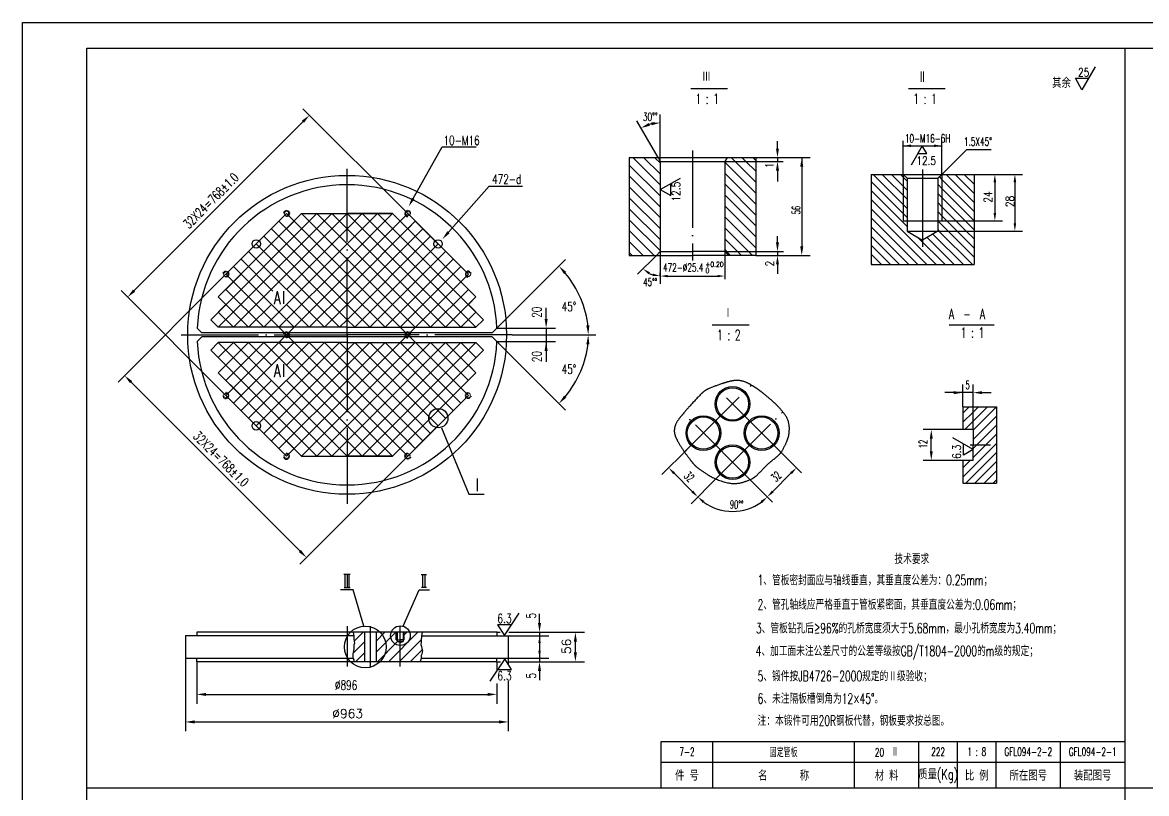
# Model space of a CAD drawing. Extents: x -242 to 1965, y 40 to 1388.
# Drawn here: x 1106.1 to 1542.5, y 1088.4 to 1387.6 of the extents above; entities that cross this region are included whole.
import ezdxf
from ezdxf.enums import TextEntityAlignment as Align

# ---------------------------------------------------------------- set-up
doc = ezdxf.new("R2010")
doc.units = 0
doc.header["$MEASUREMENT"] = 0
for name, pattern in [('DASHDOT-M', [36, 30, -3, 0, -3]), ('DIVIDE-M', [39, 30, -3, 0, -3, 0, -3]), ('HIDDEN', [0.375, 0.25, -0.125]), ('HIDDEN-M', [7, 5, -2])]:
    doc.linetypes.add(name, pattern=pattern)
doc.layers.get('0').update_dxf_attribs({"linetype": 'CONTINUOUS'})
for name, color, linetype in [('1', 3, 'CONTINUOUS'), ('CDR_DWG1', 4, 'CONTINUOUS'), ('CDR_DWG2', 2, 'CONTINUOUS'), ('CDR_DWG3', 1, 'DASHDOT-M'), ('CDR_DWG4', 3, 'DIVIDE-M'), ('CDR_DWG5', 6, 'HIDDEN-M'), ('XX', 2, 'HIDDEN')]:
    doc.layers.add(name, color=color, linetype=linetype)
doc.styles.add('HZ', font='romans', dxfattribs={"width": 0.7, "bigfont": 'hz'})

# ---------------------------------------------------------------- blocks, each defined once
blk = doc.blocks.new('*X70')
at = {"color": 0}
for p, q in [((147.14, 49.56), (154.85, 57.27)), ((147.14, 53.8), (150.61, 57.27)), ((151.95, 45.88), (163.33, 57.27)), ((157.69, 55.87), (159.09, 57.27)), ((147.7, 45.88), (155.52, 53.7)), ((156.19, 45.88), (164.67, 54.36)), ((160.43, 45.88), (165.07, 50.52))]:
    blk.add_line(p, q, dxfattribs=at)
blk = doc.blocks.new('*X69')
at = {"color": 0}
for p, q in [((138.69, 53.84), (142.12, 57.27)), ((138.22, 49.12), (142.69, 53.6)), ((139.22, 45.88), (142.69, 49.35))]:
    blk.add_line(p, q, dxfattribs=at)
blk = doc.blocks.new('YUAN', base_point=(90.5, 135.8))
at = {"layer": 'XX'}
blk.add_circle((90.5, 135.8), 7, dxfattribs=at)
blk.add_arc((90.5, 135.8), 9, 20.163, 273.6604, dxfattribs=at)
blk = doc.blocks.new('*X83')
at = {"layer": '1', "color": 0, "linetype": 'Continuous'}
for p, q in [((-21552.92, -20565.41), (-21539.76, -20578.57)), ((-21549.39, -20565.41), (-21539.76, -20575.03)), ((-21545.85, -20565.41), (-21539.76, -20571.5)), ((-21542.32, -20565.41), (-21539.76, -20567.96)), ((-21527.22, -20566.36), (-21526.26, -20567.32)), ((-21526.26, -20567.32), (-21513.76, -20579.82)), ((-21524.64, -20565.41), (-21513.76, -20576.28)), ((-21521.1, -20565.41), (-21513.76, -20572.75)), ((-21517.57, -20565.41), (-21513.76, -20569.21)), ((-21514.03, -20565.41), (-21513.76, -20565.68)), ((-21553.76, -20568.1), (-21539.76, -20582.1)), ((-21553.76, -20571.64), (-21539.76, -20585.64)), ((-21527.76, -20569.35), (-21526.26, -20570.85)), ((-21526.26, -20570.85), (-21513.76, -20583.35)), ((-21553.76, -20575.17), (-21528.53, -20600.41)), ((-21527.76, -20572.89), (-21526.26, -20574.39)), ((-21527.76, -20576.42), (-21526.26, -20577.92)), ((-21526.26, -20574.39), (-21517.25, -20583.41)), ((-21553.76, -20578.71), (-21532.07, -20600.41)), ((-21527.76, -20579.96), (-21526.26, -20581.46)), ((-21526.26, -20577.92), (-21520.78, -20583.41)), ((-21553.76, -20582.24), (-21535.6, -20600.41)), ((-21527.76, -20583.5), (-21523.85, -20587.41)), ((-21526.26, -20581.46), (-21524.32, -20583.41)), ((-21524.32, -20583.41), (-21520.32, -20587.41)), ((-21520.78, -20583.41), (-21516.78, -20587.41)), ((-21517.25, -20583.41), (-21513.76, -20586.89)), ((-21553.76, -20585.78), (-21539.14, -20600.41)), ((-21553.76, -20589.32), (-21542.67, -20600.41)), ((-21529.77, -20588.56), (-21517.92, -20600.41)), ((-21527.76, -20587.03), (-21527.39, -20587.41)), ((-21527.39, -20587.41), (-21514.39, -20600.41)), ((-21523.85, -20587.41), (-21513.76, -20597.5)), ((-21520.32, -20587.41), (-21513.76, -20593.96)), ((-21516.78, -20587.41), (-21513.76, -20590.42)), ((-21553.76, -20592.85), (-21546.21, -20600.41)), ((-21535.58, -20589.83), (-21524.99, -20600.41)), ((-21532.01, -20589.86), (-21521.46, -20600.41)), ((-21553.76, -20596.39), (-21549.74, -20600.41)), ((-21553.76, -20599.92), (-21553.28, -20600.41))]:
    blk.add_line(p, q, dxfattribs=at)
blk = doc.blocks.new('*X82')
at = {"layer": '1', "color": 0, "linetype": 'Continuous'}
for p, q in [((-21518.12, -20658.07), (-21515.63, -20655.58)), ((-21518.12, -20661.6), (-21514.12, -20657.6)), ((-21514.12, -20661.14), (-21508.56, -20655.58)), ((-21514.12, -20657.6), (-21512.1, -20655.58)), ((-21514.12, -20664.67), (-21505.08, -20655.64)), ((-21514.12, -20668.21), (-21505.08, -20659.17)), ((-21517.37, -20664.39), (-21514.12, -20661.14)), ((-21514.12, -20671.75), (-21505.08, -20662.71)), ((-21514.12, -20675.28), (-21505.08, -20666.25)), ((-21518.12, -20682.82), (-21505.08, -20669.78)), ((-21518.12, -20679.28), (-21515.23, -20676.39)), ((-21516.97, -20685.21), (-21505.08, -20673.32)), ((-21513.44, -20685.21), (-21505.08, -20676.85)), ((-21509.9, -20685.21), (-21505.08, -20680.39)), ((-21506.37, -20685.21), (-21505.08, -20683.92))]:
    blk.add_line(p, q, dxfattribs=at)
blk = doc.blocks.new('*X81')
at = {"layer": '1', "color": 0, "linetype": 'Continuous'}
for p, q in [((-21646.29, -20558.85), (-21635.56, -20569.57)), ((-21642.04, -20558.85), (-21635.56, -20565.33)), ((-21637.8, -20558.85), (-21635.56, -20561.08)), ((-21608.1, -20558.85), (-21606.56, -20560.39)), ((-21603.86, -20558.85), (-21602.32, -20560.39)), ((-21599.62, -20558.85), (-21598.51, -20559.95)), ((-21647.61, -20561.76), (-21635.56, -20573.81)), ((-21610.56, -20560.63), (-21598.51, -20572.68)), ((-21606.56, -20560.39), (-21598.51, -20568.44)), ((-21602.32, -20560.39), (-21598.51, -20564.19)), ((-21647.61, -20566.01), (-21635.56, -20578.06)), ((-21610.56, -20564.87), (-21598.51, -20576.92)), ((-21647.61, -20570.25), (-21635.56, -20582.3)), ((-21610.56, -20569.11), (-21598.51, -20581.17)), ((-21647.61, -20574.49), (-21635.56, -20586.54)), ((-21610.56, -20573.36), (-21598.51, -20585.41)), ((-21647.61, -20578.73), (-21635.56, -20590.78)), ((-21610.56, -20577.6), (-21598.51, -20589.65)), ((-21647.61, -20582.98), (-21635.56, -20595.03)), ((-21610.56, -20581.84), (-21598.51, -20593.89)), ((-21647.61, -20587.22), (-21637.99, -20596.85)), ((-21610.56, -20586.08), (-21601.35, -20595.3)), ((-21647.61, -20591.46), (-21642.23, -20596.85)), ((-21610.56, -20590.33), (-21605.59, -20595.3)), ((-21647.61, -20595.7), (-21646.47, -20596.85)), ((-21610.56, -20594.57), (-21609.83, -20595.3)), ((-21609.83, -20595.3), (-21608.29, -20596.85)), ((-21605.59, -20595.3), (-21604.04, -20596.85)), ((-21601.35, -20595.3), (-21599.8, -20596.85))]:
    blk.add_line(p, q, dxfattribs=at)

msp = doc.modelspace()

# ---------------------------------------------------------------- linework, layer by layer
for p, q in [((1106.12, 1387.65), (1947.12, 1387.65)), ((1106.12, 793.65), (1106.12, 1387.65)), ((1534.12, 1377.65), (1534.12, 803.65)), ((1255.69, 1313.5), (1214.98, 1354.2)), ((1149.48, 1283.61), (1214.98, 1349.11)), ((1352.87, 1335.24), (1344.64, 1349.49)), ((1353.76, 1338.11), (1353.76, 1351.94)), ((1399.24, 1338.74), (1399.24, 1341.63)), ((1448.06, 1328.74), (1448.06, 1341.73)), ((1448.06, 1339.79), (1463.06, 1339.79)), ((1455.44, 1339.79), (1451.1, 1332.28)), ((1457.19, 1336.76), (1455.44, 1339.79)), ((1463.06, 1328.68), (1463.06, 1341.92)), ((1257.81, 1319.36), (1269.03, 1339.39)), ((1269.03, 1339.39), (1282.21, 1339.39)), ((1353.76, 1333.7), (1353.76, 1338.11)), ((1453.69, 1336.76), (1457.19, 1336.76)), ((1463.06, 1328.68), (1472.75, 1338.37)), ((1472.75, 1338.37), (1482.27, 1338.37)), ((1341.78, 1335.24), (1341.72, 1335.18)), ((1378.76, 1333.7), (1401.43, 1333.7)), ((1390.82, 1335.24), (1407.63, 1335.24)), ((1399.24, 1335.24), (1399.24, 1333.7)), ((1407.63, 1335.24), (1411.88, 1335.24)), ((1408.68, 1335.24), (1408.68, 1300.74)), ((1353.76, 1322.79), (1361.54, 1327.28)), ((1399.24, 1330.2), (1399.24, 1325.92)), ((1475.63, 1328.68), (1486.65, 1328.68)), ((1486.71, 1328.68), (1494.42, 1328.68)), ((1271.5, 1306.24), (1287.29, 1324.14)), ((1287.29, 1324.14), (1300.2, 1324.14)), ((1353.76, 1322.79), (1357.78, 1320.47)), ((1357.78, 1320.47), (1357.78, 1325.11)), ((1483.65, 1325.68), (1483.65, 1313.68)), ((1491.42, 1325.68), (1491.42, 1309.68)), ((1179.21, 1272.32), (1220.39, 1313.5)), ((1182.15, 1281.14), (1214.51, 1313.5)), ((1182.15, 1269.38), (1226.27, 1313.5)), ((1185.09, 1289.97), (1208.63, 1313.5)), ((1188.03, 1269.38), (1232.16, 1313.5)), ((1188.03, 1292.91), (1205.68, 1310.56)), ((1232.16, 1284.08), (1205.68, 1310.56)), ((1205.68, 1310.56), (1208.63, 1307.62)), ((1232.16, 1289.97), (1208.63, 1313.5)), ((1208.63, 1307.62), (1214.51, 1313.5)), ((1214.51, 1313.5), (1232.16, 1313.5)), ((1232.16, 1295.85), (1214.51, 1313.5)), ((1232.16, 1301.73), (1220.39, 1313.5)), ((1232.16, 1307.62), (1226.27, 1313.5)), ((1276.28, 1269.38), (1232.16, 1313.5)), ((1249.81, 1313.5), (1232.16, 1313.5)), ((1232.16, 1307.62), (1238.04, 1313.5)), ((1232.16, 1289.97), (1255.69, 1313.5)), ((1232.16, 1295.85), (1249.81, 1313.5)), ((1232.16, 1301.73), (1243.92, 1313.5)), ((1232.16, 1284.08), (1258.63, 1310.56)), ((1282.16, 1269.38), (1238.04, 1313.5)), ((1285.11, 1272.32), (1243.92, 1313.5)), ((1282.16, 1281.14), (1249.81, 1313.5)), ((1255.69, 1307.62), (1249.81, 1313.5)), ((1279.22, 1289.97), (1255.69, 1313.5)), ((1258.63, 1310.56), (1255.69, 1307.62)), ((1276.28, 1292.91), (1258.63, 1310.56)), ((1463.13, 1310.68), (1486.65, 1310.68)), ((1232.16, 1278.2), (1202.74, 1307.62)), ((1208.63, 1284.08), (1232.16, 1307.62)), ((1270.4, 1269.38), (1232.16, 1307.62)), ((1232.16, 1278.2), (1261.57, 1307.62)), ((1461.63, 1306.68), (1494.42, 1306.68)), ((1229.22, 1269.38), (1196.86, 1301.73)), ((1232.16, 1272.32), (1199.8, 1304.67)), ((1199.8, 1269.38), (1232.16, 1301.73)), ((1232.16, 1272.32), (1264.52, 1304.67)), ((1264.52, 1269.38), (1232.16, 1301.73)), ((1235.1, 1269.38), (1267.46, 1301.73)), ((1399.24, 1302.29), (1399.24, 1304.78)), ((1223.33, 1269.38), (1193.92, 1298.79)), ((1240.98, 1269.38), (1270.4, 1298.79)), ((1352.22, 1297.24), (1344.9, 1289.92)), ((1353.76, 1298.79), (1353.76, 1289.82)), ((1378.76, 1299.52), (1378.76, 1288)), ((1378.76, 1298.79), (1401.64, 1298.79)), ((1390.82, 1297.44), (1390.62, 1297.24)), ((1390.82, 1297.24), (1407.63, 1297.24)), ((1399.24, 1298.79), (1399.24, 1297.24)), ((1407.63, 1297.24), (1411.88, 1297.24)), ((1211.57, 1269.38), (1188.03, 1292.91)), ((1190.98, 1289.97), (1188.03, 1292.91)), ((1203.38, 1283.45), (1190.98, 1295.85)), ((1205.68, 1269.38), (1232.16, 1295.85)), ((1258.63, 1269.38), (1232.16, 1295.85)), ((1246.87, 1269.38), (1273.34, 1295.85)), ((1252.75, 1269.38), (1276.28, 1292.91)), ((1273.34, 1289.97), (1276.28, 1292.91)), ((1316.94, 1295.64), (1290.34, 1269.03)), ((1399.24, 1293.74), (1399.24, 1290.05)), ((1185.09, 1289.97), (1143.21, 1248.08)), ((1182.15, 1281.14), (1190.98, 1289.97)), ((1208.63, 1266.43), (1185.09, 1289.97)), ((1208.63, 1266.43), (1232.16, 1289.97)), ((1255.69, 1266.43), (1232.16, 1289.97)), ((1255.69, 1266.43), (1279.22, 1289.97)), ((1282.16, 1281.14), (1273.34, 1289.97)), ((1353.76, 1289.25), (1353.76, 1290.5)), ((1353.76, 1289.82), (1353.76, 1286.25)), ((1356.56, 1289.25), (1375.96, 1289.25)), ((1185.09, 1242.9), (1144.39, 1283.61)), ((1199.8, 1269.38), (1185.09, 1284.08)), ((1217.45, 1269.38), (1232.16, 1284.08)), ((1246.87, 1269.38), (1232.16, 1284.08)), ((1264.52, 1269.38), (1279.22, 1284.08)), ((1193.92, 1269.38), (1182.15, 1281.14)), ((1185.09, 1278.2), (1182.15, 1281.14)), ((1270.4, 1269.38), (1282.16, 1281.14)), ((1279.22, 1278.2), (1282.16, 1281.14)), ((1179.21, 1272.32), (1185.09, 1278.2)), ((1188.03, 1269.38), (1182.15, 1275.26)), ((1193.92, 1269.38), (1202.74, 1278.2)), ((1217.45, 1269.38), (1208.63, 1278.2)), ((1223.33, 1269.38), (1232.16, 1278.2)), ((1240.98, 1269.38), (1232.16, 1278.2)), ((1276.28, 1269.38), (1282.16, 1275.26)), ((1285.11, 1272.32), (1279.22, 1278.2)), ((1309.42, 1272.63), (1309.42, 1276.88)), ((1182.15, 1269.38), (1179.21, 1272.32)), ((1182.15, 1269.38), (1179.21, 1272.32)), ((1229.22, 1269.38), (1232.16, 1272.32)), ((1235.1, 1269.38), (1232.16, 1272.32)), ((1282.16, 1269.38), (1285.11, 1272.32)), ((1282.16, 1269.38), (1285.11, 1272.32)), ((1208.63, 1266.43), (1185.09, 1242.9)), ((1208.63, 1266.43), (1232.16, 1242.9)), ((1255.69, 1266.43), (1232.16, 1242.9)), ((1255.69, 1266.43), (1279.22, 1242.9)), ((1290.34, 1269.03), (1313.02, 1269.03)), ((1296.27, 1266.43), (1328.72, 1266.43)), ((1309.42, 1269.03), (1309.42, 1261.03)), ((1182.15, 1263.49), (1179.21, 1260.55)), ((1182.15, 1263.49), (1179.21, 1260.55)), ((1182.15, 1263.49), (1226.27, 1219.37)), ((1193.92, 1263.49), (1182.15, 1251.73)), ((1188.03, 1263.49), (1182.15, 1257.61)), ((1199.8, 1263.49), (1185.09, 1248.78)), ((1188.03, 1263.49), (1232.16, 1219.37)), ((1211.57, 1263.49), (1188.03, 1239.96)), ((1223.33, 1263.49), (1193.92, 1234.08)), ((1193.92, 1263.49), (1202.74, 1254.67)), ((1229.22, 1263.49), (1196.86, 1231.13)), ((1199.8, 1263.49), (1232.16, 1231.13)), ((1205.68, 1263.49), (1232.16, 1237.02)), ((1217.45, 1263.49), (1208.63, 1254.67)), ((1217.45, 1263.49), (1232.16, 1248.78)), ((1223.33, 1263.49), (1232.16, 1254.67)), ((1229.22, 1263.49), (1232.16, 1260.55)), ((1264.52, 1263.49), (1232.16, 1231.13)), ((1270.4, 1263.49), (1232.16, 1225.25)), ((1258.63, 1263.49), (1232.16, 1237.02)), ((1276.28, 1263.49), (1232.16, 1219.37)), ((1240.98, 1263.49), (1232.16, 1254.67)), ((1246.87, 1263.49), (1232.16, 1248.78)), ((1235.1, 1263.49), (1232.16, 1260.55)), ((1235.1, 1263.49), (1267.46, 1231.13)), ((1282.16, 1263.49), (1238.04, 1219.37)), ((1240.98, 1263.49), (1270.4, 1234.08)), ((1246.87, 1263.49), (1273.34, 1237.02)), ((1252.75, 1263.49), (1276.28, 1239.96)), ((1264.52, 1263.49), (1279.22, 1248.78)), ((1270.4, 1263.49), (1282.16, 1251.73)), ((1276.28, 1263.49), (1282.16, 1257.61)), ((1282.16, 1263.49), (1285.11, 1260.55)), ((1282.16, 1263.49), (1285.11, 1260.55)), ((1290.34, 1263.83), (1313.02, 1263.83)), ((1316.94, 1237.23), (1290.34, 1263.83)), ((1179.21, 1260.55), (1220.39, 1219.37)), ((1232.16, 1260.55), (1199.8, 1228.19)), ((1232.16, 1260.55), (1264.52, 1228.19)), ((1285.11, 1260.55), (1243.92, 1219.37)), ((1309.42, 1260.23), (1309.42, 1255.99)), ((1185.09, 1254.67), (1182.15, 1251.73)), ((1232.16, 1254.67), (1202.74, 1225.25)), ((1232.16, 1254.67), (1261.57, 1225.25)), ((1182.15, 1251.73), (1214.51, 1219.37)), ((1202.74, 1248.78), (1190.98, 1237.02)), ((1232.16, 1248.78), (1205.68, 1222.31)), ((1208.63, 1248.78), (1232.16, 1225.25)), ((1232.16, 1248.78), (1258.63, 1222.31)), ((1282.16, 1251.73), (1249.81, 1219.37)), ((1148.3, 1248.08), (1213.81, 1182.57)), ((1475.21, 1244.01), (1464.21, 1244.01)), ((1471.21, 1238.51), (1471.21, 1247.21)), ((1475.21, 1229.76), (1475.21, 1247.21)), ((1478.71, 1244.01), (1482.21, 1244.01)), ((1185.09, 1242.9), (1208.63, 1219.37)), ((1190.98, 1242.9), (1188.03, 1239.96)), ((1188.03, 1239.96), (1205.68, 1222.31)), ((1232.16, 1242.9), (1208.63, 1219.37)), ((1232.16, 1242.9), (1255.69, 1219.37)), ((1279.22, 1242.9), (1255.69, 1219.37)), ((1273.34, 1242.9), (1276.28, 1239.96)), ((1232.16, 1237.02), (1214.51, 1219.37)), ((1232.16, 1237.02), (1249.81, 1219.37)), ((1232.16, 1231.13), (1220.39, 1219.37)), ((1232.16, 1231.13), (1243.92, 1219.37)), ((1268.77, 1230.35), (1279.35, 1204.6)), ((1471.15, 1229.69), (1455.76, 1229.69)), ((1475.21, 1221.94), (1467.35, 1226.48)), ((1205.68, 1222.31), (1208.63, 1225.25)), ((1208.63, 1225.25), (1214.51, 1219.37)), ((1232.16, 1225.25), (1226.27, 1219.37)), ((1232.16, 1225.25), (1238.04, 1219.37)), ((1255.69, 1225.25), (1249.81, 1219.37)), ((1258.63, 1222.31), (1255.69, 1225.25)), ((1458.96, 1221.19), (1458.96, 1226.19)), ((1471.42, 1219.75), (1471.42, 1224.13)), ((1255.69, 1219.37), (1213.81, 1177.48)), ((1364, 1221.84), (1354.39, 1212.24)), ((1399.88, 1221.55), (1408.57, 1212.86)), ((1471.15, 1217.69), (1455.76, 1217.69)), ((1475.21, 1221.94), (1471.42, 1219.75)), ((1366.18, 1205.64), (1359.11, 1212.71)), ((1375.31, 1210.53), (1365.71, 1200.92)), ((1388.57, 1210.24), (1397.26, 1201.55)), ((1397.42, 1205.65), (1404.49, 1212.72)), ((1279.35, 1204.6), (1285.35, 1204.6)), ((1234.47, 1167.5), (1229.63, 1167.5)), ((1238.64, 1153.37), (1234.47, 1167.5)), ((1253.88, 1153.37), (1260.14, 1167.5)), ((1260.14, 1167.5), (1264.08, 1167.5)), ((1293.21, 1149.72), (1298.91, 1158.42)), ((1306.86, 1154.6), (1306.86, 1158.2)), ((1295.95, 1153.89), (1290.58, 1153.89)), ((1290.58, 1153.89), (1293.21, 1149.72)), ((1290.34, 1151), (1291.61, 1151)), ((1294.74, 1149.68), (1310.46, 1149.68)), ((1294.98, 1151), (1310.46, 1151)), ((1306.86, 1151), (1306.86, 1139.67)), ((1310.46, 1151), (1324.38, 1151)), ((1320.78, 1143.18), (1320.78, 1147.8)), ((1169.39, 1140.88), (1169.39, 1112.62)), ((1173.79, 1139.61), (1173.79, 1123.3)), ((1293.33, 1140.76), (1287.63, 1132.05)), ((1290.34, 1139.61), (1291.77, 1139.61)), ((1290.34, 1139.61), (1290.34, 1136.19)), ((1295.96, 1136.59), (1293.33, 1140.76)), ((1294.74, 1140.94), (1294.74, 1138.53)), ((1294.79, 1140.94), (1310.46, 1140.94)), ((1294.98, 1139.61), (1324.38, 1139.61)), ((1290.6, 1136.59), (1295.96, 1136.59)), ((1306.86, 1136.01), (1306.86, 1132.41)), ((1290.34, 1131.16), (1290.34, 1123.3)), ((1294.74, 1132.02), (1294.74, 1112.62)), ((1177.39, 1126.9), (1286.74, 1126.9)), ((1172.99, 1116.22), (1291.14, 1116.22)), ((1354.12, 1100.65), (1534.12, 1100.65)), ((1131.12, 1090.65), (1937.12, 1090.65))]:
    msp.add_line(p, q)
msp.add_lwpolyline([(1522.62, 1370.47), (1517.47, 1361.55), (1514.89, 1366.01), (1520.05, 1366.01)])
msp.add_lwpolyline([(1309.29, 1266.46, 0.25, 0.25, 1), (1309.54, 1266.46, 0.25, 0.25, 1)], format="xyseb", close=True)
for centre, radius in [((1267.58, 1234.12), 3.73), ((1239.2, 1145.31), 8.11), ((1252.85, 1149.7), 3.81)]:
    msp.add_circle(centre, radius)
for centre, radius, start, end in [((1353.76, 1333.7), 15.04, 103.3639, 106.6366), ((1286.34, 1265.03), 39.68, 6.2103, 39.7997), ((1353.76, 1298.79), 9.54, 243.0955, 251.9045), ((1286.34, 1267.83), 39.68, 320.2003, 353.7897), ((1381.8, 1217.01), 19.08, 234.0169, 305.9831)]:
    msp.add_arc(centre, radius, start, end)
for points in [[(1215.41, 1348.69), (1214.56, 1349.54), (1217.53, 1351.66)], [(1349.23, 1348.64), (1349.69, 1347.57), (1346.24, 1346.72)], [(1350.36, 1347.75), (1350.22, 1348.91), (1353.76, 1348.74)], [(1451.06, 1339.29), (1451.06, 1340.29), (1448.06, 1339.79)], [(1460.06, 1339.29), (1460.06, 1340.29), (1463.06, 1339.79)], [(1398.66, 1338.74), (1399.82, 1338.74), (1399.24, 1335.24)], [(1399.82, 1330.2), (1398.66, 1330.2), (1399.24, 1333.7)], [(1408.09, 1331.74), (1409.26, 1331.74), (1408.68, 1335.24)], [(1484.15, 1325.68), (1483.15, 1325.68), (1483.65, 1328.68)], [(1491.92, 1325.68), (1490.92, 1325.68), (1491.42, 1328.68)], [(1258.34, 1319.07), (1257.29, 1319.66), (1256.06, 1316.22)], [(1484.15, 1313.68), (1483.15, 1313.68), (1483.65, 1310.68)], [(1491.92, 1309.68), (1490.92, 1309.68), (1491.42, 1306.68)], [(1271.95, 1305.84), (1271.05, 1306.64), (1269.12, 1303.54)], [(1398.66, 1302.29), (1399.82, 1302.29), (1399.24, 1298.79)], [(1408.09, 1300.74), (1409.26, 1300.74), (1408.68, 1297.24)], [(1399.82, 1293.74), (1398.66, 1293.74), (1399.24, 1297.24)], [(1316.38, 1290.03), (1317.27, 1290.84), (1314.4, 1293.09)], [(1349.74, 1290.69), (1349.16, 1289.88), (1347.02, 1292.04)], [(1350.72, 1289.23), (1350.88, 1290.21), (1353.76, 1289.25)], [(1356.56, 1289.72), (1356.56, 1288.78), (1353.76, 1289.25)], [(1375.96, 1289.72), (1375.96, 1288.78), (1378.76, 1289.25)], [(1149.9, 1283.18), (1149.05, 1284.03), (1146.93, 1281.06)], [(1310.02, 1272.63), (1308.82, 1272.63), (1309.42, 1269.03)], [(1325.03, 1270.07), (1326.23, 1270.13), (1325.79, 1266.51)], [(1325.03, 1262.79), (1326.23, 1262.74), (1325.79, 1266.36)], [(1310.02, 1260.23), (1308.82, 1260.23), (1309.42, 1263.83)], [(1147.87, 1247.66), (1148.72, 1248.5), (1145.75, 1250.63)], [(1467.71, 1243.42), (1467.71, 1244.59), (1471.21, 1244.01)], [(1478.71, 1243.42), (1478.71, 1244.59), (1475.21, 1244.01)], [(1316.38, 1242.84), (1317.27, 1242.03), (1314.4, 1239.78)], [(1458.38, 1226.19), (1459.54, 1226.19), (1458.96, 1229.69)], [(1458.38, 1221.19), (1459.54, 1221.19), (1458.96, 1217.69)], [(1359.46, 1213.06), (1358.76, 1212.36), (1356.99, 1214.83)], [(1404.14, 1213.08), (1404.85, 1212.37), (1406.62, 1214.85)], [(1366.54, 1205.99), (1365.83, 1205.29), (1368.3, 1203.52)], [(1397.07, 1206.01), (1397.78, 1205.3), (1395.3, 1203.53)], [(1370.26, 1201.19), (1370.91, 1201.95), (1368.3, 1203.52)], [(1392.68, 1201.95), (1393.33, 1201.19), (1395.29, 1203.52)], [(1213.38, 1182.15), (1214.23, 1183), (1216.35, 1180.03)], [(1307.46, 1154.6), (1306.26, 1154.6), (1306.86, 1151)], [(1307.35, 1146.8), (1306.39, 1146.8), (1306.87, 1149.68)], [(1321.38, 1147.38), (1320.18, 1147.38), (1320.78, 1150.98)], [(1307.35, 1143.82), (1306.39, 1143.82), (1306.87, 1140.94)], [(1307.46, 1136.01), (1306.26, 1136.01), (1306.86, 1139.61)], [(1321.38, 1143.18), (1320.18, 1143.18), (1320.78, 1139.58)], [(1177.39, 1126.3), (1177.39, 1127.5), (1173.79, 1126.9)], [(1286.74, 1126.3), (1286.74, 1127.5), (1290.34, 1126.9)], [(1172.99, 1115.62), (1172.99, 1116.82), (1169.39, 1116.22)], [(1291.14, 1115.62), (1291.14, 1116.82), (1294.74, 1116.22)]]:
    msp.add_solid(points)
at = {"layer": 'CDR_DWG1'}
for p, q in [((1131.12, 1377.65), (1937.12, 1377.65)), ((1131.12, 803.65), (1131.12, 1377.65)), ((1341.72, 1335.24), (1341.72, 1314.14)), ((1341.72, 1335.24), (1352.87, 1335.24)), ((1352.87, 1335.24), (1379.66, 1335.24)), ((1352.87, 1335.24), (1353.76, 1333.7)), ((1353.76, 1333.7), (1353.76, 1314.14)), ((1353.76, 1333.7), (1378.76, 1333.7)), ((1379.66, 1335.24), (1378.76, 1333.7)), ((1378.76, 1333.7), (1378.76, 1314.14)), ((1379.66, 1335.24), (1390.82, 1335.24)), ((1390.82, 1335.24), (1390.82, 1314.14)), ((1435.56, 1328.68), (1435.56, 1293.68)), ((1435.56, 1328.68), (1448.06, 1328.68)), ((1448.06, 1328.68), (1448.06, 1310.68)), ((1448.06, 1328.68), (1449.56, 1327.18)), ((1448.06, 1328.68), (1463.06, 1328.68)), ((1449.56, 1327.18), (1449.56, 1306.68)), ((1449.56, 1327.18), (1461.56, 1327.18)), ((1461.56, 1327.18), (1463.06, 1328.68)), ((1461.56, 1327.18), (1461.56, 1306.68)), ((1463.05, 1328.68), (1475.56, 1328.68)), ((1463.06, 1328.68), (1463.06, 1310.68)), ((1475.56, 1328.68), (1475.56, 1293.68)), ((1341.72, 1314.14), (1341.72, 1297.24)), ((1353.76, 1314.14), (1353.76, 1305.55)), ((1378.76, 1314.14), (1378.76, 1305.55)), ((1390.82, 1314.14), (1390.82, 1297.24)), ((1188.03, 1292.91), (1205.68, 1310.56)), ((1205.68, 1310.56), (1208.63, 1307.62)), ((1208.63, 1307.62), (1214.51, 1313.5)), ((1214.51, 1313.5), (1249.81, 1313.5)), ((1249.81, 1313.5), (1255.69, 1307.62)), ((1255.69, 1307.62), (1258.63, 1310.56)), ((1258.63, 1310.56), (1276.28, 1292.91)), ((1448.06, 1310.68), (1449.42, 1310.68)), ((1449.56, 1310.68), (1461.56, 1310.68)), ((1461.47, 1310.68), (1463.06, 1310.68)), ((1353.76, 1305.69), (1353.76, 1298.79)), ((1378.76, 1305.69), (1378.76, 1298.79)), ((1449.56, 1306.68), (1455.56, 1303.22)), ((1449.56, 1306.68), (1461.56, 1306.68)), ((1461.56, 1306.68), (1455.56, 1303.22)), ((1341.72, 1297.24), (1352.22, 1297.24)), ((1352.22, 1297.24), (1353.76, 1298.79)), ((1352.22, 1297.24), (1366.26, 1297.24)), ((1353.76, 1298.79), (1366.26, 1298.79)), ((1378.76, 1298.79), (1366.26, 1298.79)), ((1380.31, 1297.24), (1366.26, 1297.24)), ((1380.31, 1297.26), (1378.76, 1298.8)), ((1390.82, 1297.24), (1380.31, 1297.24)), ((1190.98, 1289.97), (1188.03, 1292.91)), ((1276.28, 1292.91), (1273.34, 1289.97)), ((1435.56, 1293.68), (1475.56, 1293.68)), ((1188.03, 1287.02), (1190.98, 1289.97)), ((1273.34, 1289.97), (1282.16, 1281.14)), ((1182.15, 1281.14), (1188.03, 1287.02)), ((1185.09, 1278.2), (1182.15, 1281.14)), ((1282.16, 1281.14), (1279.22, 1278.2)), ((1179.21, 1272.32), (1185.09, 1278.2)), ((1279.22, 1278.2), (1285.11, 1272.32)), ((1182.15, 1269.38), (1179.21, 1272.32)), ((1285.11, 1272.32), (1282.16, 1269.38)), ((1232.16, 1269.38), (1182.15, 1269.38)), ((1232.16, 1269.38), (1282.16, 1269.38)), ((1182.15, 1263.49), (1179.21, 1260.55)), ((1232.16, 1263.49), (1182.15, 1263.49)), ((1232.16, 1263.49), (1282.16, 1263.49)), ((1285.11, 1260.55), (1282.16, 1263.49)), ((1179.21, 1260.55), (1185.09, 1254.67)), ((1179.21, 1260.55), (1185.09, 1254.67)), ((1285.11, 1260.55), (1279.22, 1254.67)), ((1279.22, 1254.67), (1285.11, 1260.55)), ((1185.09, 1254.67), (1182.15, 1251.73)), ((1279.22, 1254.67), (1282.16, 1251.73)), ((1282.16, 1251.73), (1279.22, 1254.67)), ((1182.15, 1251.73), (1190.98, 1242.9)), ((1182.15, 1251.73), (1190.98, 1242.9)), ((1282.16, 1251.73), (1273.34, 1242.9)), ((1273.34, 1242.9), (1282.16, 1251.73)), ((1190.98, 1242.9), (1188.03, 1239.96)), ((1188.03, 1239.96), (1205.68, 1222.31)), ((1276.28, 1239.96), (1258.63, 1222.31)), ((1258.63, 1222.31), (1276.28, 1239.96)), ((1276.28, 1239.96), (1273.34, 1242.9)), ((1471.21, 1238.51), (1484.25, 1238.51)), ((1471.21, 1238.51), (1471.21, 1229.69)), ((1484.25, 1238.51), (1484.25, 1208.88)), ((1475.21, 1229.69), (1471.21, 1229.69)), ((1475.21, 1229.69), (1475.21, 1223.69)), ((1205.68, 1222.31), (1208.63, 1225.25)), ((1208.63, 1225.25), (1214.51, 1219.37)), ((1249.81, 1219.37), (1255.69, 1225.25)), ((1255.69, 1225.25), (1258.63, 1222.31)), ((1475.21, 1217.69), (1475.21, 1223.69)), ((1214.51, 1219.37), (1232.16, 1219.37)), ((1214.51, 1219.37), (1249.81, 1219.37)), ((1249.81, 1219.37), (1232.16, 1219.37)), ((1471.21, 1217.69), (1471.21, 1208.88)), ((1475.21, 1217.69), (1471.21, 1217.69)), ((1471.21, 1208.88), (1484.25, 1208.88)), ((1169.39, 1149.72), (1169.39, 1140.87)), ((1169.4, 1149.73), (1234.82, 1149.73)), ((1234.57, 1151), (1173.78, 1151)), ((1173.79, 1151), (1173.79, 1149.73)), ((1238.95, 1151), (1234.57, 1151)), ((1238.93, 1151), (1238.93, 1139.61)), ((1243.39, 1151), (1238.95, 1151)), ((1243.38, 1151), (1243.38, 1139.61)), ((1251.27, 1151), (1243.39, 1151)), ((1251.26, 1148.11), (1251.26, 1151)), ((1251.26, 1148.11), (1252.76, 1148.11)), ((1254.28, 1151), (1251.27, 1151)), ((1251.59, 1150.99), (1251.59, 1147.48)), ((1254.27, 1148.11), (1252.76, 1148.11)), ((1253.93, 1150.99), (1253.93, 1147.48)), ((1254.27, 1148.11), (1254.27, 1151)), ((1261.35, 1151), (1254.28, 1151)), ((1261.17, 1149.68), (1294.74, 1149.68)), ((1290.35, 1151), (1261.28, 1151)), ((1290.34, 1151), (1290.34, 1149.73)), ((1294.74, 1149.72), (1294.74, 1140.87)), ((1251.59, 1147.48), (1252.76, 1147.48)), ((1252.75, 1147), (1251.59, 1147.48)), ((1253.93, 1147.48), (1252.76, 1147.48)), ((1252.77, 1147), (1253.93, 1147.48)), ((1234.41, 1140.88), (1169.39, 1140.88)), ((1233.23, 1139.61), (1173.78, 1139.61)), ((1173.79, 1139.61), (1173.79, 1140.88)), ((1234.82, 1139.61), (1233.04, 1139.61)), ((1238.95, 1139.61), (1234.82, 1139.61)), ((1243.39, 1139.61), (1238.95, 1139.61)), ((1260.59, 1139.61), (1243.39, 1139.61)), ((1290.35, 1139.61), (1260.65, 1139.61)), ((1260.96, 1140.94), (1294.74, 1140.94)), ((1290.34, 1139.61), (1290.34, 1140.88)), ((1354.12, 1108.65), (1534.12, 1108.65)), ((1354.12, 1090.65), (1354.12, 1108.65)), ((1374.12, 1090.65), (1374.12, 1108.65)), ((1429.12, 1090.65), (1429.12, 1108.65)), ((1454.12, 1090.65), (1454.12, 1108.65)), ((1469.12, 1090.65), (1469.12, 1108.65)), ((1484.12, 1090.65), (1484.12, 1108.65)), ((1509.12, 1090.65), (1509.12, 1108.65))]:
    msp.add_line(p, q, dxfattribs=at)
for points in [[(1290.34, 1269.03), (1288.52, 1267.21), (1175.8, 1267.21), (1173.98, 1269.03)], [(1290.34, 1263.83), (1288.52, 1265.65), (1175.8, 1265.65), (1173.98, 1263.83)]]:
    msp.add_lwpolyline(points, dxfattribs=at)
for centre, radius in [((1232.16, 1266.43), 61.88), ((1196.86, 1301.73), 1.63), ((1267.46, 1301.73), 1.63), ((1381.8, 1239.64), 6.75), ((1381.8, 1239.64), 6.25), ((1370.48, 1228.32), 6.75), ((1393.11, 1228.32), 6.75), ((1196.86, 1231.13), 1.63), ((1370.48, 1228.32), 6.25), ((1393.11, 1228.32), 6.25), ((1381.8, 1217.01), 6.75), ((1381.8, 1217.01), 6.25)]:
    msp.add_circle(centre, radius, dxfattribs=at)
for start, end in [(2.5587, 177.4413), (182.5587, 357.4413)]:
    msp.add_arc((1232.16, 1266.43), 58.24, start, end, dxfattribs=at)
at = {"layer": 'CDR_DWG2'}
for p, q in [((1365.58, 1362.01), (1379.83, 1362.01)), ((1450.15, 1362.01), (1464.4, 1362.01)), ((1207.43, 1283.35), (1207.43, 1278.42)), ((1373.95, 1270.3), (1388.2, 1270.3)), ((1465.87, 1270.3), (1483.34, 1270.3)), ((1207.43, 1255.01), (1207.43, 1250.09)), ((1230.93, 1173.55), (1233.4, 1173.55)), ((1231.39, 1168.51), (1231.39, 1173.48)), ((1232.18, 1173.48), (1232.18, 1168.51)), ((1232.97, 1168.51), (1232.97, 1173.48)), ((1260.96, 1173.5), (1262.96, 1173.5)), ((1261.58, 1168.53), (1261.58, 1173.5)), ((1262.38, 1173.5), (1262.38, 1168.53)), ((1230.99, 1168.44), (1233.4, 1168.44)), ((1261.02, 1168.46), (1262.96, 1168.46))]:
    msp.add_line(p, q, dxfattribs=at)
at = {"layer": 'CDR_DWG3', "linetype": 'DASHDOT-M'}
for p, q in [((1366.26, 1337.94), (1366.27, 1295.34)), ((1232.16, 1266.43), (1232.16, 1330.86)), ((1455.56, 1330.57), (1455.56, 1300.61)), ((1167.75, 1266.43), (1232.16, 1266.43)), ((1296.27, 1266.43), (1232.16, 1266.43)), ((1232.16, 1266.43), (1232.16, 1200.87)), ((1363.15, 1220.99), (1389.1, 1246.94)), ((1400.63, 1220.81), (1374.94, 1246.5)), ((1388.57, 1210.24), (1362.78, 1236.03)), ((1375.31, 1210.53), (1401.31, 1236.52)), ((1481.99, 1223.69), (1474.11, 1223.69)), ((1232.24, 1153.39), (1232.24, 1137.73)), ((1241.16, 1153.39), (1241.16, 1137.73)), ((1252.76, 1137.73), (1252.76, 1153.39))]:
    msp.add_line(p, q, dxfattribs=at)
at = {"layer": 'CDR_DWG4', "linetype": 'DIVIDE-M'}
for p, q in [((1234.51, 1150.98), (1234.82, 1149.48)), ((1234.82, 1149.48), (1234.82, 1148.35)), ((1234.82, 1148.35), (1235.04, 1146.85)), ((1261.02, 1149.22), (1260.9, 1148.06)), ((1260.9, 1148.06), (1260.9, 1147.27)), ((1261.12, 1150.4), (1261.02, 1149.22)), ((1261.28, 1151.01), (1261.12, 1150.4)), ((1234.72, 1144.47), (1234.51, 1143.22)), ((1234.82, 1145.97), (1234.72, 1144.47)), ((1235.04, 1146.85), (1234.82, 1145.97)), ((1260.9, 1147.27), (1260.79, 1146.23)), ((1260.79, 1146.23), (1261.02, 1145.46)), ((1261.02, 1145.46), (1261.23, 1144.74)), ((1261.23, 1144.74), (1261.39, 1143.77)), ((1261.39, 1143.77), (1261.29, 1143.31)), ((1234.51, 1143.22), (1234.41, 1142.47)), ((1234.41, 1142.47), (1234.41, 1140.96)), ((1234.41, 1140.96), (1234.72, 1140.33)), ((1234.72, 1140.33), (1234.82, 1139.7)), ((1260.75, 1140.5), (1260.57, 1139.67)), ((1260.85, 1141.22), (1260.75, 1140.5)), ((1260.96, 1142.01), (1260.85, 1141.22)), ((1261.12, 1142.52), (1260.96, 1142.01)), ((1261.29, 1143.31), (1261.12, 1142.52))]:
    msp.add_line(p, q, dxfattribs=at)
msp.add_lwpolyline([(1363.15, 1220.99, -0.023977), (1360.65, 1224.9, -0.041569), (1359.52, 1227.32, -0.136871), (1359.28, 1230.17, -0.111271), (1360.68, 1233.37, -0.01502), (1362.41, 1235.59, -0.010523), (1365.05, 1238.64, -0.009998), (1369.54, 1243.41, -0.037701), (1370.84, 1244.55, -0.059647), (1372.42, 1245.47, -0.020375), (1377.4, 1247.38, -0.017092), (1380.47, 1248.3, -0.029449), (1382.29, 1248.67, -0.087448), (1385.22, 1248.57, -0.076351), (1388.34, 1247.38, -0.014588), (1390.62, 1246.01, -0.01865), (1392.33, 1244.81, -0.009886), (1394.06, 1243.45, -0.005092), (1397.35, 1240.7, -0.029478), (1399.39, 1238.74, -0.020788), (1401.98, 1235.68, -0.149114), (1403.83, 1230.86, -0.123357), (1402.75, 1224.75, -0.031047), (1400.9, 1221.23, -0.070606), (1399.79, 1219.87, -0.019019), (1397.63, 1218.02, 0.018662), (1395.42, 1216.14, 0.020772), (1393.27, 1213.99, -0.020092), (1391.04, 1211.77, -0.075492), (1389.24, 1210.55, -0.042645), (1385.64, 1209.19, -0.12342), (1379.87, 1209.03, -0.085917), (1372.26, 1212.15, -0.018798), (1368.11, 1214.98, -0.055143), (1366.85, 1216.14, -0.015916), (1365.5, 1217.8, -0.008606)], format="xyb", close=True, dxfattribs=at)

# ---------------------------------------------------------------- block references
for name, p in [('*X81', (22989.33, 21894.09)), ('*X83', (22989.33, 21894.09)), ('*X82', (22989.33, 21894.09)), ('*X69', (1096.24, 1093.73)), ('*X70', (1096.24, 1093.73))]:
    msp.add_blockref(name, p)
at = {"xscale": -0.130000000000005, "yscale": 0.130000000000005, "zscale": 0.130000000000005}
msp.add_blockref('YUAN', (1208.63, 1266.43), dxfattribs=at)
at = {"yscale": 0.130000000000005, "zscale": 0.130000000000005, "rotation": 180}
for p, xscale in [((1208.63, 1219.37), 0.130000000000005), ((1255.69, 1219.37), -0.130000000000005)]:
    msp.add_blockref('YUAN', p, dxfattribs=dict(at, xscale=xscale))
at = {"layer": 'CDR_DWG5', "linetype": 'HIDDEN-M', "yscale": 0.130000000000005, "zscale": 0.130000000000005}
for p, xscale in [((1208.63, 1313.5), -0.130000000000005), ((1255.69, 1313.5), 0.130000000000005), ((1185.09, 1289.97), -0.130000000000005), ((1279.22, 1289.97), 0.130000000000005), ((1255.69, 1266.43), 0.130000000000005)]:
    msp.add_blockref('YUAN', p, dxfattribs=dict(at, xscale=xscale))
at = {"layer": 'CDR_DWG5', "linetype": 'HIDDEN-M', "yscale": 0.130000000000005, "zscale": 0.130000000000005, "rotation": 180}
for p, xscale in [((1185.09, 1242.9), 0.130000000000005), ((1279.22, 1242.9), -0.130000000000005)]:
    msp.add_blockref('YUAN', p, dxfattribs=dict(at, xscale=xscale))

# ---------------------------------------------------------------- texts
at = {"style": 'HZ'}
for s, height, width, p in [('其余', 4, 0.7, (1505.9, 1362.26)), ('25', 3.2, 0.8, (1515.91, 1366.71)), ('30%%d%%d', 3.2, 0.65, (1347.02, 1349.43)), ('10-M16-6H', 3.2, 0.65, (1448.7, 1341.06)), ('10-M16', 3.6, 0.7, (1269.57, 1340.1)), ('1.5X45%%d', 3.2, 0.65, (1471.64, 1339.83)), ('12.5', 3.2, 0.8, (1453.15, 1332.43)), ('472-d', 3.6, 0.7, (1288.46, 1325.05)), ('472-%%C25.4', 3.2, 0.65, (1354.8, 1290.97)), ('+0.20', 1.96, 0.8, (1371.21, 1292.82)), ('0', 1.96, 0.8, (1371.3, 1290.42)), ('45%%d%%d', 3, 0.65, (1347.16, 1285.38)), ('45%%d', 3.6, 0.7, (1315.47, 1275.58)), ('45%%d', 3.6, 0.7, (1315.47, 1251.29)), ('5', 3.2, 0.6, (1472.28, 1245.36)), ('技术要求', 4, 0.65, (1444.64, 1177.46)), ('1、管板密封面应与轴线垂直，其垂直度公差为：0.25mm；', 4, 0.65, (1391.52, 1169.25)), ('2、管孔轴线应严格垂直于管板紧密面，其垂直度公差为:0.06mm；', 4, 0.65, (1391.52, 1159.77)), ('3、管板钻孔后≥96%的孔桥宽度须大于5.68mm，最小孔桥宽度为3.40mm；', 4, 0.65, (1390.87, 1150.61)), ('4、加工面未注公差尺寸的公差等级按GB/T1804-2000的m级的规定；', 4, 0.65, (1390.8, 1141.77)), ('5、锻件按JB4726-2000规定的Ⅱ级验收；', 4, 0.65, (1391.54, 1132)), ('%%c896', 3.6, 0.7, (1227.45, 1128.7)), ('6、未注隔板槽倒角为12×45%%d。', 4, 0.65, (1391.54, 1123.31)), ('注：本锻件可用20R钢板代替，钢板要求按总图。', 4, 0.65, (1391.54, 1114.73))]:
    msp.add_text(s, height=height, dxfattribs=dict(at, width=width)).set_placement(p)
for s, height, rotation, width, p in [('1', 3.2, 90, 0.8, (1397.69, 1331.12)), ('32X24=768%%P1.0', 3.6, 45, 0.7, (1170.71, 1307.39)), ('12.5', 3.2, 90, 0.8, (1361.43, 1318.15)), ('24', 3.2, 90, 0.8, (1482.55, 1317.71)), ('28', 3.2, 90, 0.8, (1491.09, 1316)), ('56', 3.2, 90, 0.6, (1408.08, 1313.2)), ('2', 3.2, 90, 0.8, (1397.83, 1292.98)), ('20', 3.6, 90, 0.7, (1307.59, 1273.06)), ('20', 3.6, 90, 0.7, (1307.59, 1255.85)), ('32X24=768%%P1.0', 3.6, 315, 0.7, (1172.08, 1226.85)), ('12', 3.2, 90, 0.6, (1457.36, 1222.41)), ('6.3', 3.2, 90, 0.8, (1470.42, 1218.32)), ('32', 3.2, 315, 0.6, (1362.65, 1211.44)), ('32', 3.2, 45, 0.6, (1398.7, 1209.19)), ('90%%d%%d', 3.2, 358.5569, 0.6, (1380.71, 1199.02)), ('5', 3.6, 90, 0.7, (1305.43, 1156.34)), ('5', 3.6, 90, 0.7, (1305.43, 1133.09))]:
    msp.add_text(s, height=height, rotation=rotation, dxfattribs=dict(at, width=width)).set_placement(p)
at = {"style": 'HZ', "width": 0.75}
for p in [(1293.28, 1154.61), (1293.28, 1132.37)]:
    msp.add_text('6.3', height=3.5, dxfattribs=at).set_placement(p, align=Align.CENTER)
at = {"style": 'HZ'}
msp.add_text('56', height=3.5, rotation=90, dxfattribs=at).set_placement((1319.06, 1145.52), align=Align.CENTER)
msp.add_text('%%C963', height=3.5, dxfattribs=at).set_placement((1232.36, 1117.72), align=Align.CENTER)
for s, height, width, p in [('7-2', 3.2, 0.65, (1364.12, 1104.65)), ('固定管板', 3.2, 0.65, (1401.62, 1104.65)), ('20  Ⅱ', 3.2, 0.65, (1441.62, 1104.65)), ('222', 3.2, 0.65, (1461.62, 1104.65)), ('1 : 8', 3.2, 0.65, (1476.62, 1104.65)), ('GFL094-2-2', 3.2, 0.65, (1496.62, 1104.65)), ('GFL094-2-1', 3.2, 0.65, (1521.62, 1104.65)), ('件 号', 4, 0.7, (1364.12, 1095.65)), ('名      称', 4, 0.7, (1401.62, 1095.65)), ('材 料', 4, 0.7, (1441.62, 1095.65)), ('质量(Kg)', 4, 0.7, (1461.62, 1095.65)), ('比 例', 4, 0.7, (1476.62, 1095.65)), ('所在图号', 4, 0.7, (1496.62, 1095.65)), ('装配图号', 4, 0.7, (1521.62, 1095.65))]:
    msp.add_text(s, height=height, dxfattribs=dict(at, width=width)).set_placement(p, align=Align.MIDDLE)
at = {"layer": 'CDR_DWG2', "style": 'HZ'}
for s, height, width, p in [('Ⅲ', 4, 0.65, (1369.98, 1364.65)), ('II', 4, 0.65, (1454.55, 1364.65)), ('1 : 1', 4, 0.65, (1367.41, 1356.02)), ('1 : 1', 4, 0.65, (1451.97, 1356.02)), ('A', 5, 0.7, (1203.63, 1278.37)), ('Ⅰ', 4, 0.65, (1378.35, 1272.95)), ('A  -  A', 4, 0.65, (1465.79, 1272.52)), ('1 : 2', 4, 0.65, (1375.77, 1264.32)), ('1 : 1', 4, 0.65, (1470.39, 1265.29)), ('A', 5, 0.7, (1203.63, 1250.04))]:
    msp.add_text(s, height=height, dxfattribs=dict(at, width=width)).set_placement(p)
at = {"layer": 'CDR_DWG2', "style": 'HZ', "width": 0.7}
msp.add_text('I', height=5, dxfattribs=at).set_placement((1282.71, 1205.74), align=Align.CENTER)

doc.saveas('drawing.dxf')
